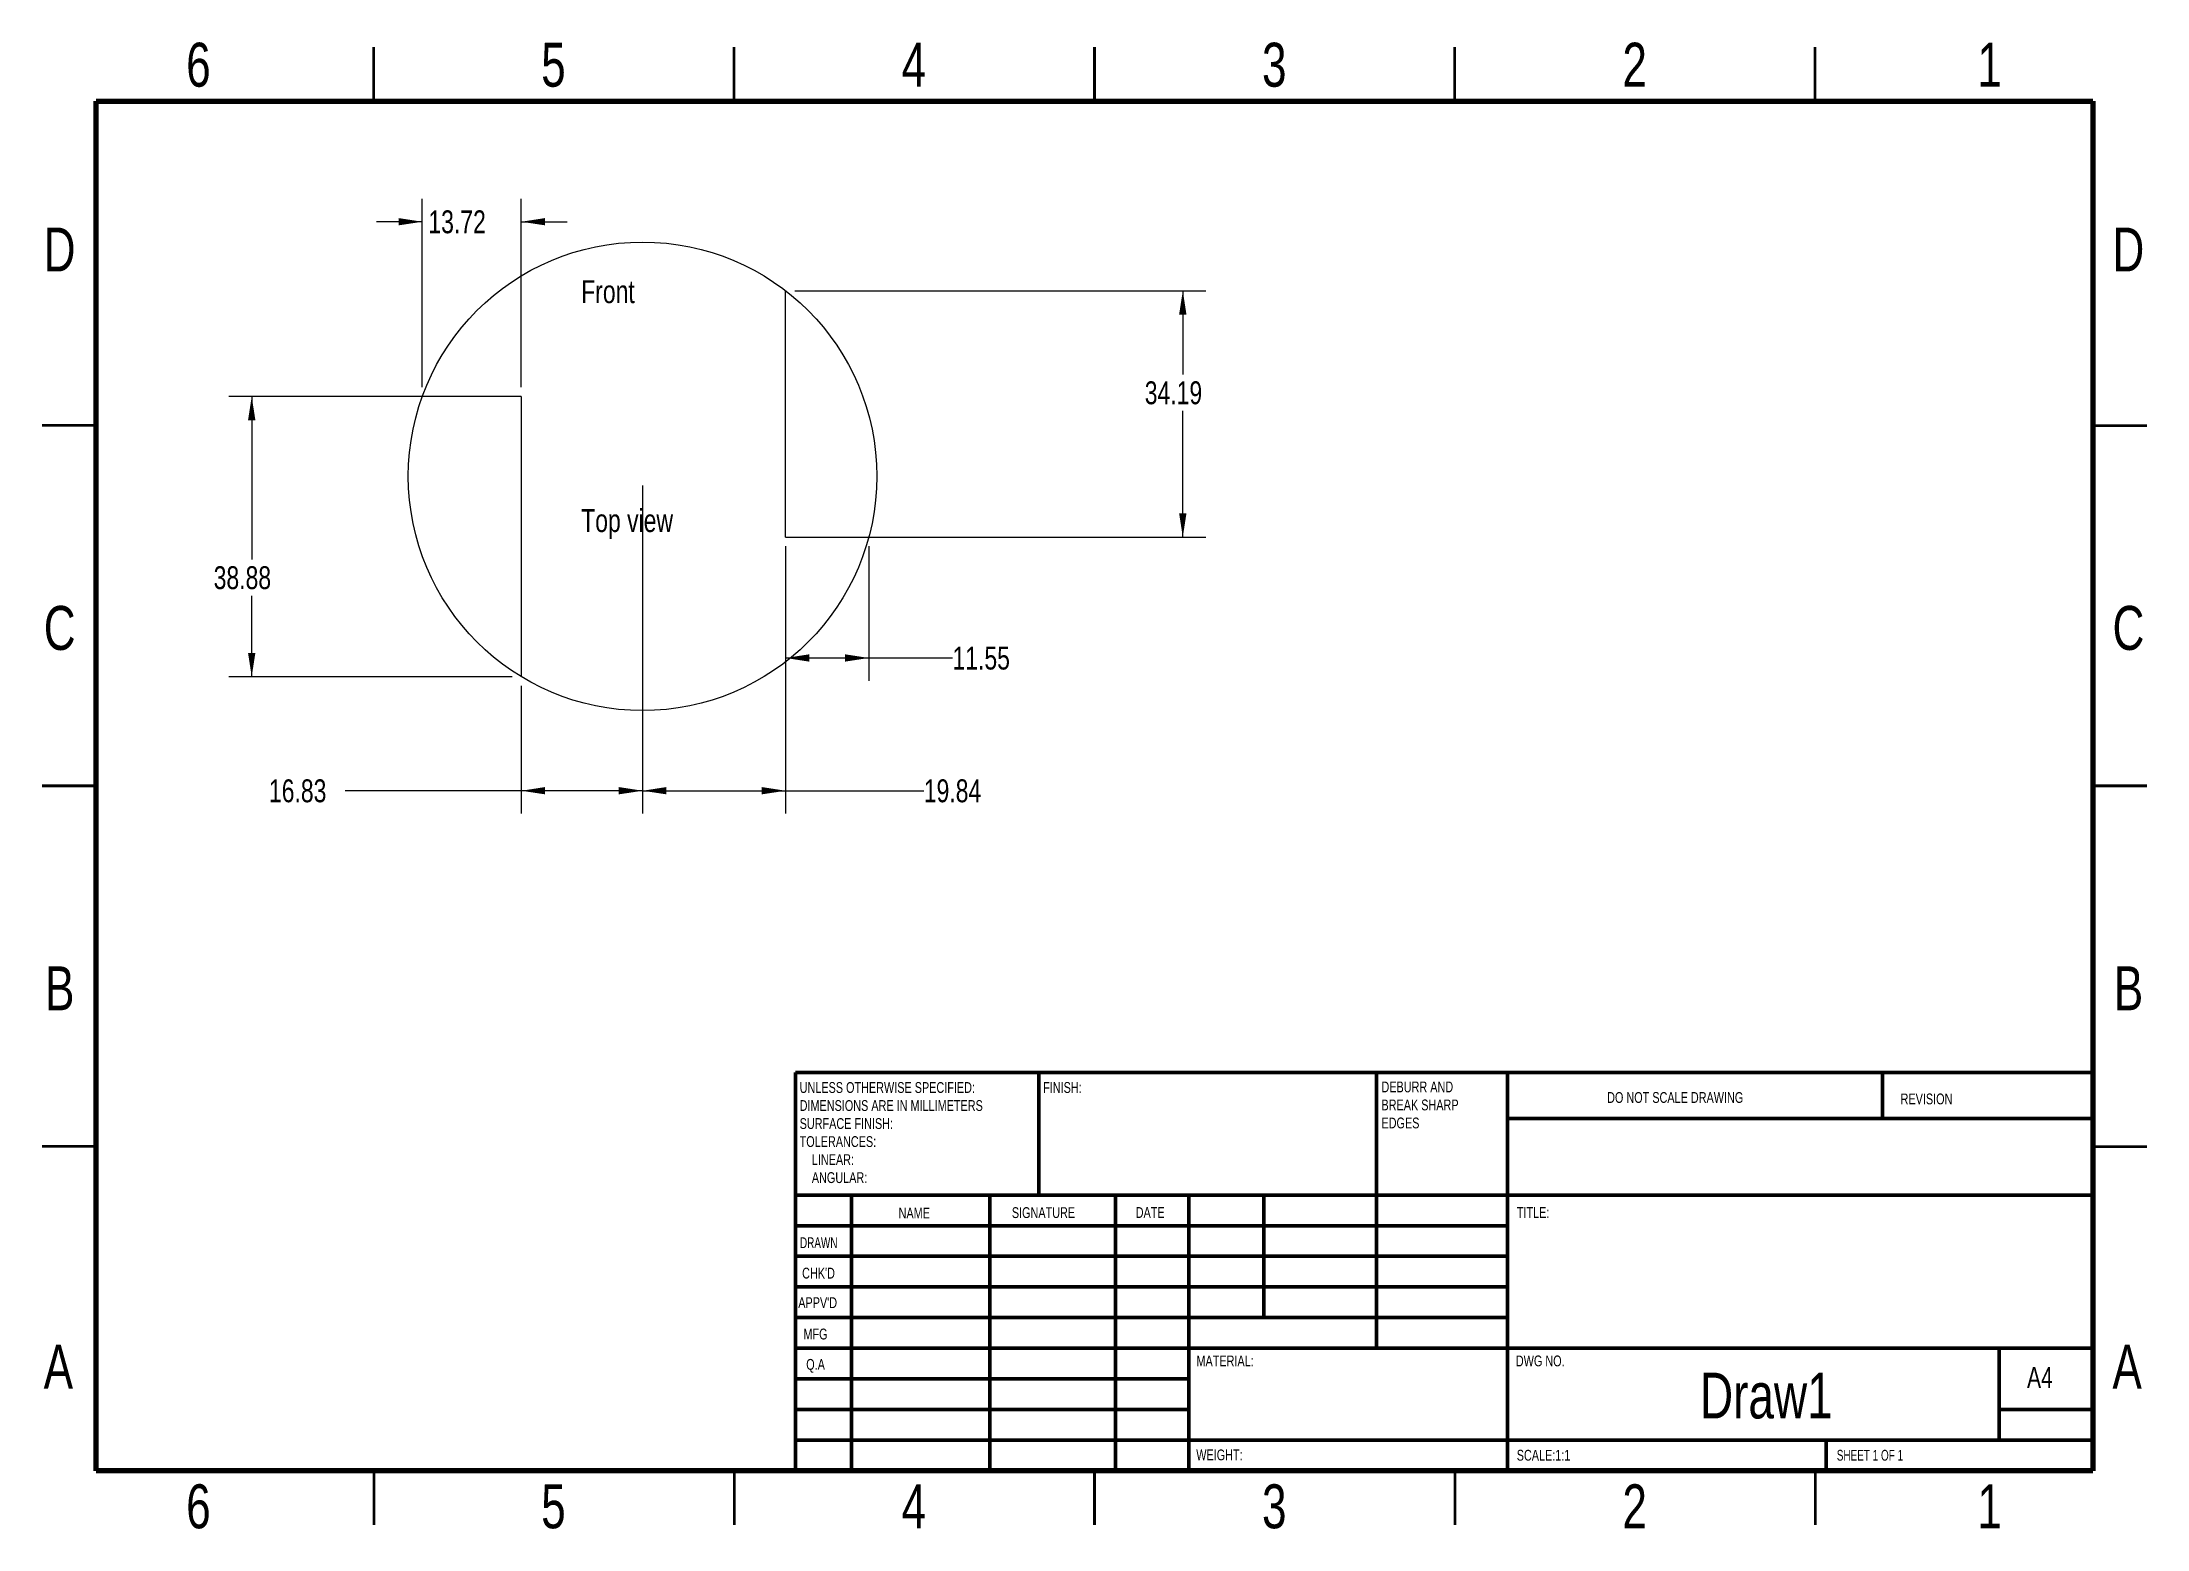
# Model space of a CAD drawing. Header units: millimetres. Extents: x 2 to 294, y 2 to 208.
import ezdxf

# ---------------------------------------------------------------- set-up
doc = ezdxf.new("R2010")
doc.units = ezdxf.units.MM
doc.styles.add('SLDTEXTSTYLE0', font='TXT', dxfattribs={"width": 0.75})
doc.styles.add('SLDTEXTSTYLE1', font='TXT', dxfattribs={"width": 0.686449})
doc.styles.add('SLDTEXTSTYLE2', font='TXT', dxfattribs={"width": 0.6875})
doc.dimstyles.new('SLDDIMSTYLE0', dxfattribs={"dimtxt": 3.175, "dimasz": 3.302, "dimexe": 0, "dimexo": 0.0625, "dimgap": 0.79375, "dimtad": 0, "dimtih": 1, "dimtoh": 1, "dimrnd": 1e-09, "dimzin": 12, "dimdsep": 46, "dimtxsty": 'SLDTEXTSTYLE0', "dimsah": 1, "dimcen": 0.09, "dimadec": 0, "dimazin": 3, "dimtfac": 1, "dimtofl": 0, "dimtmove": 0, "dimatfit": 3, "dimfxl": 1, "dimfrac": 2, "dimtolj": 1, "dimtzin": 12, "dimarcsym": 0})
doc.dimstyles.new('SLDDIMSTYLE1', dxfattribs={"dimtxt": 3.175, "dimasz": 3.302, "dimexe": 0, "dimexo": 0.0625, "dimgap": 0.79375, "dimtad": 0, "dimtih": 1, "dimtoh": 1, "dimrnd": 1e-09, "dimzin": 12, "dimdsep": 46, "dimtxsty": 'SLDTEXTSTYLE0', "dimsah": 1, "dimcen": 0.09, "dimadec": 0, "dimazin": 3, "dimtfac": 1, "dimtmove": 0, "dimatfit": 0, "dimfxl": 1, "dimfrac": 2, "dimtolj": 1, "dimtzin": 12, "dimarcsym": 0})

# ---------------------------------------------------------------- blocks, each defined once
blk = doc.blocks.new('_D')
at = {"color": 7, "linetype": 'Continuous', "lineweight": 18}
for p, q in [((67.71, 159.05), (28.41, 159.05)), ((31.58, 159.05), (31.58, 136.43)), ((31.58, 120.16), (31.58, 131.39)), ((67.71, 120.16), (28.41, 120.16))]:
    blk.add_line(p, q, dxfattribs=at)
for points in [[(31.58, 159.05), (31.07, 155.74), (32.09, 155.74)], [(31.58, 120.16), (32.09, 123.47), (31.07, 123.47)]]:
    blk.add_solid(points, dxfattribs=at)
at = {"color": 7, "linetype": 'Continuous', "lineweight": 18, "insert": (26.3, 135.49), "char_height": 3.175, "attachment_point": 1, "style": 'SLDTEXTSTYLE0'}
blk.add_mtext('38.88', dxfattribs=at)
blk = doc.blocks.new('_D_1')
at = {"color": 7, "linetype": 'Continuous', "lineweight": 18}
for p, q in [((105.65, 138.25), (105.65, 119.59)), ((117.19, 138.25), (117.19, 119.59)), ((105.65, 122.76), (117.19, 122.76)), ((117.19, 122.76), (128.8, 122.76))]:
    blk.add_line(p, q, dxfattribs=at)
for points in [[(105.65, 122.76), (108.95, 122.25), (108.95, 123.27)], [(117.19, 122.76), (113.89, 123.27), (113.89, 122.25)]]:
    blk.add_solid(points, dxfattribs=at)
at = {"color": 7, "linetype": 'Continuous', "lineweight": 18, "insert": (128.8, 124.33), "char_height": 3.175, "attachment_point": 1, "style": 'SLDTEXTSTYLE0'}
blk.add_mtext('11.55', dxfattribs=at)
blk = doc.blocks.new('_D_2')
at = {"color": 7, "linetype": 'Continuous', "lineweight": 18}
for p, q in [((106.92, 173.71), (163.93, 173.71)), ((160.75, 173.71), (160.75, 162.08)), ((160.75, 139.52), (160.75, 157.04)), ((106.92, 139.52), (163.93, 139.52))]:
    blk.add_line(p, q, dxfattribs=at)
for points in [[(160.75, 173.71), (160.24, 170.41), (161.26, 170.41)], [(160.75, 139.52), (161.26, 142.83), (160.24, 142.83)]]:
    blk.add_solid(points, dxfattribs=at)
at = {"color": 7, "linetype": 'Continuous', "lineweight": 18, "insert": (155.47, 161.14), "char_height": 3.175, "attachment_point": 1, "style": 'SLDTEXTSTYLE0'}
blk.add_mtext('34.19', dxfattribs=at)
blk = doc.blocks.new('_D_3')
at = {"color": 7, "linetype": 'Continuous', "lineweight": 18}
for p, q in [((55.25, 160.32), (55.25, 186.46)), ((68.98, 160.32), (68.98, 186.46)), ((55.25, 183.28), (48.9, 183.28)), ((68.98, 183.28), (75.33, 183.28))]:
    blk.add_line(p, q, dxfattribs=at)
for points in [[(55.25, 183.28), (51.95, 183.79), (51.95, 182.78)], [(68.98, 183.28), (72.28, 182.78), (72.28, 183.79)]]:
    blk.add_solid(points, dxfattribs=at)
at = {"color": 7, "linetype": 'Continuous', "lineweight": 18, "insert": (56.09, 184.86), "char_height": 3.175, "attachment_point": 1, "style": 'SLDTEXTSTYLE0'}
blk.add_mtext('13.72', dxfattribs=at)
blk = doc.blocks.new('_D_4')
at = {"color": 7, "linetype": 'Continuous', "lineweight": 18}
for p, q in [((85.81, 146.7), (85.81, 101.17)), ((105.65, 138.25), (105.65, 101.17)), ((85.81, 104.34), (105.65, 104.34)), ((105.65, 104.34), (124.82, 104.34))]:
    blk.add_line(p, q, dxfattribs=at)
for points in [[(85.81, 104.34), (89.11, 103.84), (89.11, 104.85)], [(105.65, 104.34), (102.34, 104.85), (102.34, 103.84)]]:
    blk.add_solid(points, dxfattribs=at)
at = {"color": 7, "linetype": 'Continuous', "lineweight": 18, "insert": (124.82, 105.92), "char_height": 3.175, "attachment_point": 1, "style": 'SLDTEXTSTYLE0'}
blk.add_mtext('19.84', dxfattribs=at)
blk = doc.blocks.new('_D_5')
at = {"color": 7, "linetype": 'Continuous', "lineweight": 18}
for p, q in [((85.81, 146.7), (85.81, 101.17)), ((68.98, 118.89), (68.98, 101.17)), ((68.98, 104.34), (44.53, 104.34)), ((85.81, 104.34), (68.98, 104.34))]:
    blk.add_line(p, q, dxfattribs=at)
for points in [[(68.98, 104.34), (72.28, 103.84), (72.28, 104.85)], [(85.81, 104.34), (82.51, 104.85), (82.51, 103.84)]]:
    blk.add_solid(points, dxfattribs=at)
at = {"color": 7, "linetype": 'Continuous', "lineweight": 18, "insert": (33.97, 105.92), "char_height": 3.175, "attachment_point": 1, "style": 'SLDTEXTSTYLE0'}
blk.add_mtext('16.83', dxfattribs=at)
blk = doc.blocks.new('SW_NOTE_0')
at = {"color": 0, "linetype": 'Continuous', "lineweight": 0, "char_height": 1.5, "attachment_point": 1, "style": 'SLDTEXTSTYLE0'}
for s, insert in [('UNLESS OTHERWISE SPECIFIED:', (0, 1.93)), ('DIMENSIONS ARE IN MILLIMETERS', (0, -0.57)), ('TOLERANCES:', (0, -5.57)), ('SURFACE FINISH:', (0, -3.07)), ('LINEAR:', (1.69, -8.07)), ('ANGULAR:', (1.69, -10.57))]:
    blk.add_mtext(s, dxfattribs=dict(at, insert=insert))
blk = doc.blocks.new('SW_NOTE_1')
at = {"color": 0, "linetype": 'Continuous', "lineweight": 0, "char_height": 1.5, "attachment_point": 1, "style": 'SLDTEXTSTYLE0'}
for s, insert in [('DEBURR AND', (0, 1.93)), ('BREAK SHARP', (0, -0.57)), ('EDGES', (0, -3.07))]:
    blk.add_mtext(s, dxfattribs=dict(at, insert=insert))

msp = doc.modelspace()

# ---------------------------------------------------------------- linework, layer by layer
at = {"color": 7, "linetype": 'Continuous', "lineweight": 35}
for p, q in [((48.5, 200), (48.5, 207.5)), ((98.5, 200), (98.5, 207.5)), ((148.5, 207.5), (148.5, 200)), ((148.5, 200), (148.5, 207.5)), ((198.5, 200), (198.5, 207.5)), ((248.5, 200), (248.5, 207.5)), ((10, 155), (2.5, 155)), ((287, 155), (294.5, 155)), ((2.5, 105), (10, 105)), ((10, 105), (2.5, 105)), ((294.5, 105), (287, 105)), ((287, 105), (294.5, 105)), ((10, 55), (2.5, 55)), ((287, 55), (294.5, 55)), ((48.5, 10), (48.5, 2.5)), ((98.5, 10), (98.5, 2.5)), ((148.5, 2.5), (148.5, 10)), ((148.5, 10), (148.5, 2.5)), ((198.5, 10), (198.5, 2.5)), ((248.5, 10), (248.5, 2.5))]:
    msp.add_line(p, q, dxfattribs=at)
at = {"color": 7, "linetype": 'Continuous', "lineweight": 70}
for p, q in [((10, 10), (10, 200)), ((10, 200), (287, 200)), ((287, 200), (287, 10)), ((287, 10), (10, 10))]:
    msp.add_line(p, q, dxfattribs=at)
at = {"color": 7, "linetype": 'Continuous', "lineweight": 18}
for p, q in [((105.645, 139.523), (105.645, 173.709)), ((68.977, 159.046), (55.254, 159.046)), ((68.977, 159.046), (68.977, 120.163)), ((105.645, 139.523), (117.192, 139.523))]:
    msp.add_line(p, q, dxfattribs=at)
at = {"color": 7, "linetype": 'Continuous', "lineweight": 50}
for p, q in [((107, 65.25), (287, 65.25)), ((107, 65.25), (107, 10)), ((140.8, 48.25), (140.8, 65.25)), ((187.6, 65.25), (187.6, 27)), ((205.8, 65.25), (205.8, 10)), ((257.8, 58.875), (257.8, 65.25)), ((287, 58.875), (205.8, 58.875)), ((287, 48.25), (107, 48.25)), ((114.8, 48.25), (114.8, 10)), ((133.991, 48.25), (133.991, 10)), ((151.399, 48.25), (151.399, 10)), ((161.6, 10), (161.6, 48.25)), ((172, 31.25), (172, 48.25)), ((205.8, 44), (107, 44)), ((205.8, 39.75), (107, 39.75)), ((205.8, 35.5), (107, 35.5)), ((205.8, 31.25), (107, 31.25)), ((161.6, 27), (107, 27)), ((161.6, 27), (287, 27)), ((274, 14.25), (274, 27)), ((161.6, 22.75), (107, 22.75)), ((161.6, 18.5), (107, 18.5)), ((287, 18.5), (274, 18.5)), ((107, 14.25), (287, 14.25)), ((250, 10), (250, 14.25))]:
    msp.add_line(p, q, dxfattribs=at)
at = {"color": 7, "linetype": 'Continuous', "lineweight": 18}
msp.add_circle((85.807, 147.966), 32.5, dxfattribs=at)

# ---------------------------------------------------------------- block references
at = {"color": 7, "linetype": 'Continuous', "lineweight": 0}
for name, p in [('SW_NOTE_0', (107.594, 61.987)), ('SW_NOTE_1', (188.309, 62.069))]:
    msp.add_blockref(name, p, dxfattribs=at)

# ---------------------------------------------------------------- texts
for s, insert, char_height, attachment_point, style in [('6', (24.189, 208.114), 6.096, 2, 'SLDTEXTSTYLE0'), ('5', (73.439, 208.114), 6.096, 2, 'SLDTEXTSTYLE0'), ('4', (123.439, 208.114), 6.096, 2, 'SLDTEXTSTYLE0'), ('3', (173.439, 208.114), 6.096, 2, 'SLDTEXTSTYLE0'), ('2', (223.439, 208.114), 6.096, 2, 'SLDTEXTSTYLE0'), ('1', (272.689, 208.114), 6.096, 2, 'SLDTEXTSTYLE0'), ('D', (4.93, 182.476), 6.096, 2, 'SLDTEXTSTYLE0'), ('D', (291.93, 182.476), 6.096, 2, 'SLDTEXTSTYLE0'), ('Front', (77.289, 175.168), 3.175, 1, 'SLDTEXTSTYLE0'), ('Top view', (77.289, 143.408), 3.175, 1, 'SLDTEXTSTYLE0'), ('C', (4.937, 129.976), 6.096, 2, 'SLDTEXTSTYLE0'), ('C', (291.937, 129.976), 6.096, 2, 'SLDTEXTSTYLE0'), ('B', (4.953, 79.976), 6.096, 2, 'SLDTEXTSTYLE0'), ('B', (291.953, 79.976), 6.096, 2, 'SLDTEXTSTYLE0'), ('FINISH:', (141.371, 63.919), 1.5, 1, 'SLDTEXTSTYLE0'), ('DO NOT SCALE DRAWING', (219.615, 62.533), 1.5, 1, 'SLDTEXTSTYLE0'), ('REVISION', (260.328, 62.335), 1.5, 1, 'SLDTEXTSTYLE0'), ('NAME', (121.322, 46.501), 1.5, 1, 'SLDTEXTSTYLE0'), ('SIGNATURE', (137.034, 46.562), 1.5, 1, 'SLDTEXTSTYLE0'), ('DATE', (154.215, 46.576), 1.5, 1, 'SLDTEXTSTYLE0'), ('TITLE:', (207.09, 46.576), 1.5, 1, 'SLDTEXTSTYLE0'), ('DRAWN', (107.643, 42.385), 1.5, 1, 'SLDTEXTSTYLE1'), ("CHK'D", (107.939, 38.162), 1.5, 1, 'SLDTEXTSTYLE0'), ("APPV'D", (107.402, 34.066), 1.5, 1, 'SLDTEXTSTYLE0'), ('MFG', (108.124, 29.716), 1.5, 1, 'SLDTEXTSTYLE0'), ('A', (4.757, 27.476), 6.096, 2, 'SLDTEXTSTYLE0'), ('A', (291.757, 27.476), 6.096, 2, 'SLDTEXTSTYLE0'), ('Q.A', (108.509, 25.505), 1.5, 1, 'SLDTEXTSTYLE0'), ('MATERIAL:', (162.646, 25.986), 1.5, 1, 'SLDTEXTSTYLE0'), ('DWG NO.', (206.953, 25.986), 1.5, 1, 'SLDTEXTSTYLE0'), ('Draw1', (241.699, 23.607), 6.35, 2, 'SLDTEXTSTYLE0'), ('A4', (277.871, 24.406), 2.9104, 1, 'SLDTEXTSTYLE0'), ('WEIGHT:', (162.618, 12.949), 1.4986, 1, 'SLDTEXTSTYLE0'), ('SCALE:1:1', (207.074, 12.9), 1.5, 1, 'SLDTEXTSTYLE0'), ('SHEET 1 OF 1', (251.478, 12.9), 1.5, 1, 'SLDTEXTSTYLE2'), ('6', (24.189, 8.114), 6.096, 2, 'SLDTEXTSTYLE0'), ('5', (73.439, 8.114), 6.096, 2, 'SLDTEXTSTYLE0'), ('4', (123.439, 8.114), 6.096, 2, 'SLDTEXTSTYLE0'), ('3', (173.439, 8.114), 6.096, 2, 'SLDTEXTSTYLE0'), ('2', (223.439, 8.114), 6.096, 2, 'SLDTEXTSTYLE0'), ('1', (272.689, 8.114), 6.096, 2, 'SLDTEXTSTYLE0')]:
    msp.add_mtext(s, dxfattribs=dict(at, insert=insert, char_height=char_height, attachment_point=attachment_point, style=style))

# ---------------------------------------------------------------- dimensions: what is measured, and where the dimension line sits
at = {"color": 7, "linetype": 'Continuous', "lineweight": 18}
for base, p1, p2, dimstyle, picture, middle in [((68.977, 183.285), (55.254, 159.046), (68.977, 159.046), 'SLDDIMSTYLE1', '_D_3', (61.373, 183.285)), ((68.977, 104.345), (85.807, 147.966), (68.977, 120.163), 'SLDDIMSTYLE0', '_D_5', (39.251, 104.345)), ((105.645, 104.345), (85.807, 147.966), (105.645, 139.523), 'SLDDIMSTYLE0', '_D_4', (130.098, 104.345)), ((117.192, 122.761), (105.645, 139.523), (117.192, 139.523), 'SLDDIMSTYLE0', '_D_1', (134.079, 122.761))]:
    dim = msp.add_linear_dim(base=base, p1=p1, p2=p2, dimstyle=dimstyle, dxfattribs=at)
    dim.commit()
    dim.dimension.update_dxf_attribs({"geometry": picture, "text_midpoint": middle, "dimtype": 160})
for base, p1, p2, picture, middle in [((160.75, 139.523), (105.645, 173.709), (105.645, 139.523), '_D_2', (160.75, 159.563)), ((31.582, 120.163), (68.977, 159.046), (68.977, 120.163), '_D', (31.582, 133.914))]:
    dim = msp.add_linear_dim(base=base, p1=p1, p2=p2, angle=90, dimstyle='SLDDIMSTYLE0', dxfattribs=at)
    dim.commit()
    dim.dimension.update_dxf_attribs({"geometry": picture, "text_midpoint": middle, "dimtype": 160})

doc.saveas('drawing.dxf')
